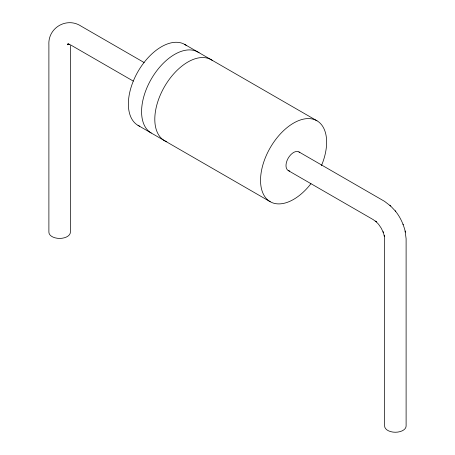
<?xml version="1.0" encoding="UTF-8"?>
<svg xmlns="http://www.w3.org/2000/svg" width="455" height="455" viewBox="0 0 455 455"><rect width="100%" height="100%" fill="white"/><g stroke="black" fill="none" stroke-linecap="round" stroke-linejoin="round"><path stroke-width="0.68" d="M68.819 44.351L67.744 44.761L69.006 44.368M69.08 44.192L67.42 44.249L69.803 44.482L67.914 43.851L71.139 45.221L133.275 81.098M184.775 44.465L316.953 120.774M144.161 62.562L81.183 26.202C66.868 16.681 47.803 27.687 48.89 44.846L48.89 232.215A10.749 6.205 0 0 0 59.639 238.42A10.749 6.205 0 0 0 70.383 232.215L70.383 45.659M298.963 151.936L384.566 201.36L390.691 206.081M288.214 170.551L373.117 219.566L376.342 221.921L375.546 221.085L378.605 224.315L381.233 228.16L383.247 232.363L383.082 231.788L384.515 236.628L384.191 235.519L384.617 239.489L384.617 426.045A10.749 6.205 0 0 0 395.361 432.25A10.749 6.205 0 0 0 406.11 426.045L406.11 238.676L405.087 231.009M138.047 125.404L270.224 201.713M395.185 210.83C400.275 216.978 403.591 224.378 405.411 232.118M389.895 205.245L395.6 211.262M403.05 224.167L403.215 224.742M310.93 183.712A46.728 26.981 -60 0 1 261.073 186.823A46.728 26.981 -60 0 1 299.953 120.126A46.728 26.981 -60 0 1 321.463 165.643M289.789 171.04A10.749 6.205 -60 0 1 287.987 158.55A10.749 6.205 -60 0 1 299.817 152.618M166.803 141.761A46.728 26.981 -60 0 1 163.931 87.673A46.728 26.981 -60 0 1 212.292 60.407M151.265 133.036A46.728 26.981 -60 0 1 151.822 78.118A46.728 26.981 -60 0 1 199.074 52.774M139.765 126.257A46.728 26.981 -60 0 1 138.047 71.441A46.728 26.981 -60 0 1 186.379 45.523"/></g></svg>
